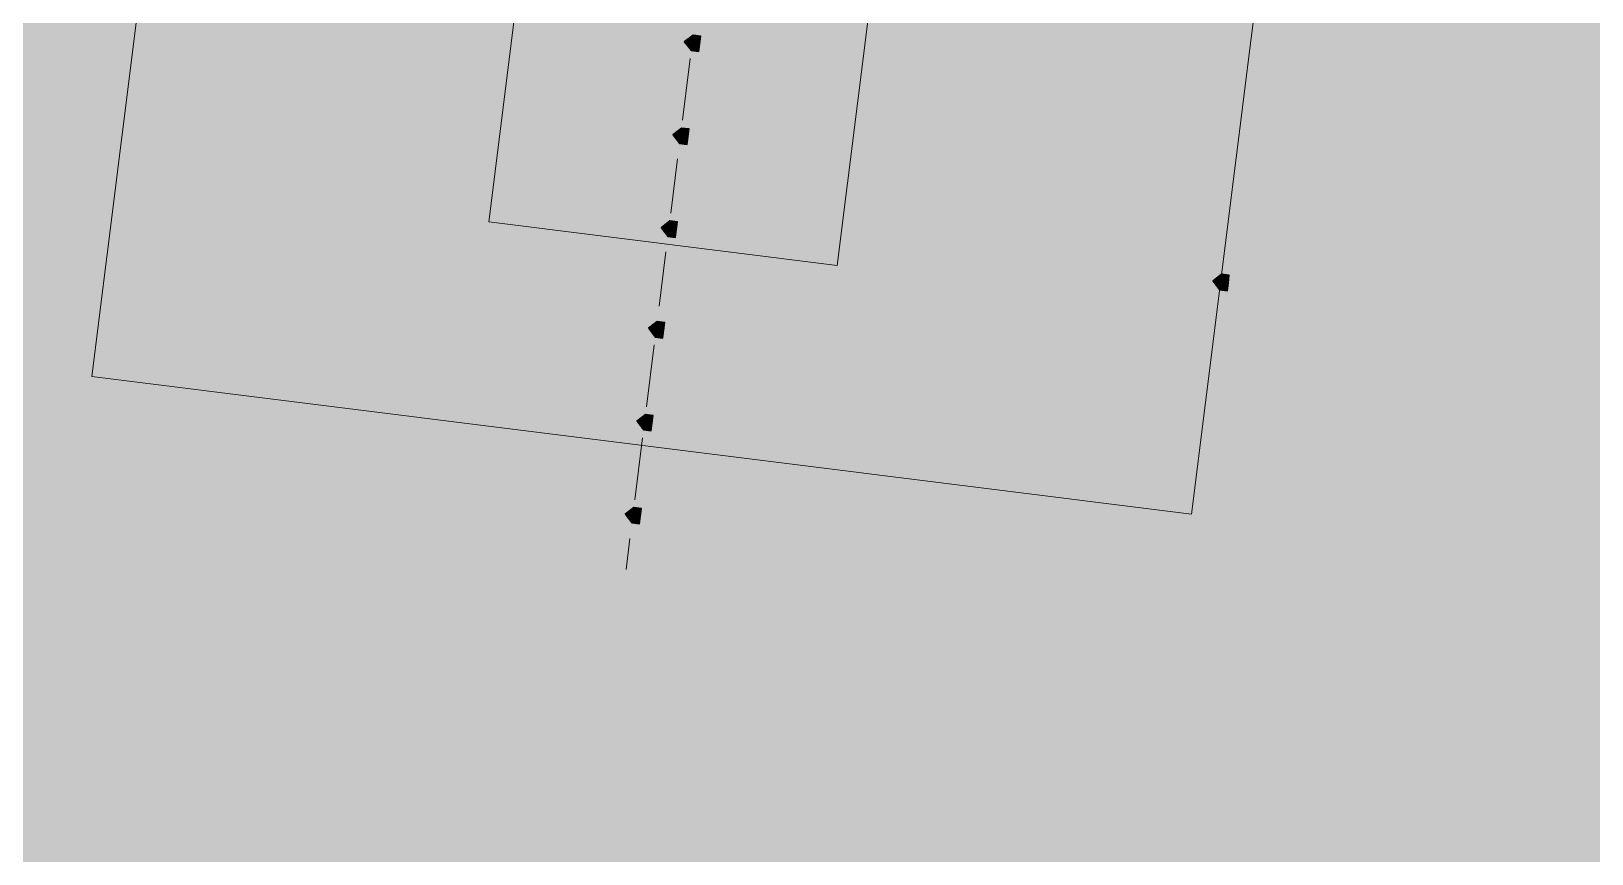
# Model space of a CAD drawing. Header units: metres. Extents: x -4 to 509425, y 7549 to 4732445.
# Drawn here: x 475979.015 to 475980.708, y 4719780.792 to 4719781.684 of the extents above; entities that cross this region are included whole.
import ezdxf

# ---------------------------------------------------------------- set-up
doc = ezdxf.new("R2010")
doc.units = ezdxf.units.M
doc.header["$LTSCALE"] = 0.01
doc.header["$MEASUREMENT"] = 0
doc.layers.get('0').update_dxf_attribs({"lineweight": 0})
doc.layers.add('_SUBESTACIÓN', color=1, linetype='Continuous')
doc.layers.add('SUBESTACION LA VID', color=253, linetype='Continuous')

# ---------------------------------------------------------------- blocks, each defined once
blk = doc.blocks.new('A$Cfff6051d')
at = {"layer": 'SUBESTACION LA VID', "transparency": 33554687}
h = blk.add_hatch(color=256, dxfattribs=at)
h.dxf.hatch_style = 2
h.paths.add_polyline_path([(475979.7406, 4719781.6703), (475979.7417, 4719781.6787), (475979.7333, 4719781.6797), (475979.7238, 4719781.6724), (475979.7312, 4719781.6629), (475979.7396, 4719781.6619)])
h = blk.add_hatch(color=256, dxfattribs=at)
h.dxf.hatch_style = 2
h.paths.add_polyline_path([(475979.7406, 4719781.6703), (475979.7417, 4719781.6787), (475979.7333, 4719781.6797), (475979.7238, 4719781.6724), (475979.7312, 4719781.6629), (475979.7396, 4719781.6619)])
h = blk.add_hatch(color=256, dxfattribs=at)
h.dxf.hatch_style = 2
h.paths.add_polyline_path([(475979.7406, 4719781.6703), (475979.7417, 4719781.6787), (475979.7333, 4719781.6797), (475979.7238, 4719781.6724), (475979.7312, 4719781.6629), (475979.7396, 4719781.6619)])
h = blk.add_hatch(color=256, dxfattribs=at)
h.dxf.hatch_style = 2
h.paths.add_polyline_path([(475979.728, 4719781.5695), (475979.729, 4719781.5779), (475979.7206, 4719781.5789), (475979.7112, 4719781.5716), (475979.7185, 4719781.5621), (475979.7269, 4719781.5611)])
h = blk.add_hatch(color=256, dxfattribs=at)
h.dxf.hatch_style = 2
h.paths.add_polyline_path([(475979.728, 4719781.5695), (475979.729, 4719781.5779), (475979.7206, 4719781.5789), (475979.7112, 4719781.5716), (475979.7185, 4719781.5621), (475979.7269, 4719781.5611)])
h = blk.add_hatch(color=256, dxfattribs=at)
h.dxf.hatch_style = 2
h.paths.add_polyline_path([(475979.728, 4719781.5695), (475979.729, 4719781.5779), (475979.7206, 4719781.5789), (475979.7112, 4719781.5716), (475979.7185, 4719781.5621), (475979.7269, 4719781.5611)])
h = blk.add_hatch(color=256, dxfattribs=at)
h.dxf.hatch_style = 2
h.paths.add_polyline_path([(475979.7153, 4719781.4687), (475979.7164, 4719781.4771), (475979.708, 4719781.4781), (475979.6985, 4719781.4708), (475979.7059, 4719781.4613), (475979.7143, 4719781.4603)])
h = blk.add_hatch(color=256, dxfattribs=at)
h.dxf.hatch_style = 2
h.paths.add_polyline_path([(475979.7153, 4719781.4687), (475979.7164, 4719781.4771), (475979.708, 4719781.4781), (475979.6985, 4719781.4708), (475979.7059, 4719781.4613), (475979.7143, 4719781.4603)])
h = blk.add_hatch(color=256, dxfattribs=at)
h.dxf.hatch_style = 2
h.paths.add_polyline_path([(475979.7153, 4719781.4687), (475979.7164, 4719781.4771), (475979.708, 4719781.4781), (475979.6985, 4719781.4708), (475979.7059, 4719781.4613), (475979.7143, 4719781.4603)])
h = blk.add_hatch(color=256, dxfattribs=at)
h.dxf.hatch_style = 2
h.paths.add_polyline_path([(475980.3139, 4719781.4107), (475980.3149, 4719781.4191), (475980.3065, 4719781.4202), (475980.2971, 4719781.4128), (475980.3044, 4719781.4034), (475980.3128, 4719781.4023)])
h = blk.add_hatch(color=256, dxfattribs=at)
h.dxf.hatch_style = 2
h.paths.add_polyline_path([(475979.7016, 4719781.3595), (475979.7027, 4719781.3679), (475979.6943, 4719781.3689), (475979.6848, 4719781.3616), (475979.6922, 4719781.3521), (475979.7006, 4719781.3511)])
h = blk.add_hatch(color=256, dxfattribs=at)
h.dxf.hatch_style = 2
h.paths.add_polyline_path([(475979.7016, 4719781.3595), (475979.7027, 4719781.3679), (475979.6943, 4719781.3689), (475979.6848, 4719781.3616), (475979.6922, 4719781.3521), (475979.7006, 4719781.3511)])
h = blk.add_hatch(color=256, dxfattribs=at)
h.dxf.hatch_style = 2
h.paths.add_polyline_path([(475979.7016, 4719781.3595), (475979.7027, 4719781.3679), (475979.6943, 4719781.3689), (475979.6848, 4719781.3616), (475979.6922, 4719781.3521), (475979.7006, 4719781.3511)])
h = blk.add_hatch(color=256, dxfattribs=at)
h.dxf.hatch_style = 2
h.paths.add_polyline_path([(475979.689, 4719781.2587), (475979.6901, 4719781.2671), (475979.6817, 4719781.2681), (475979.6722, 4719781.2608), (475979.6795, 4719781.2513), (475979.6879, 4719781.2503)])
h = blk.add_hatch(color=256, dxfattribs=at)
h.dxf.hatch_style = 2
h.paths.add_polyline_path([(475979.689, 4719781.2587), (475979.6901, 4719781.2671), (475979.6817, 4719781.2681), (475979.6722, 4719781.2608), (475979.6795, 4719781.2513), (475979.6879, 4719781.2503)])
h = blk.add_hatch(color=256, dxfattribs=at)
h.dxf.hatch_style = 2
h.paths.add_polyline_path([(475979.689, 4719781.2587), (475979.6901, 4719781.2671), (475979.6817, 4719781.2681), (475979.6722, 4719781.2608), (475979.6795, 4719781.2513), (475979.6879, 4719781.2503)])
h = blk.add_hatch(color=256, dxfattribs=at)
h.dxf.hatch_style = 2
h.paths.add_polyline_path([(475979.6764, 4719781.1579), (475979.6774, 4719781.1663), (475979.669, 4719781.1673), (475979.6596, 4719781.16), (475979.6669, 4719781.1505), (475979.6753, 4719781.1495)])
h = blk.add_hatch(color=256, dxfattribs=at)
h.dxf.hatch_style = 2
h.paths.add_polyline_path([(475979.6764, 4719781.1579), (475979.6774, 4719781.1663), (475979.669, 4719781.1673), (475979.6596, 4719781.16), (475979.6669, 4719781.1505), (475979.6753, 4719781.1495)])
h = blk.add_hatch(color=256, dxfattribs=at)
h.dxf.hatch_style = 2
h.paths.add_polyline_path([(475979.6764, 4719781.1579), (475979.6774, 4719781.1663), (475979.669, 4719781.1673), (475979.6596, 4719781.16), (475979.6669, 4719781.1505), (475979.6753, 4719781.1495)])
at = {"layer": 'SUBESTACION LA VID', "lineweight": 15}
for p, q in [((475979.7301, 4719781.6545), (475979.7217, 4719781.5873)), ((475979.7301, 4719781.6545), (475979.7217, 4719781.5873)), ((475979.7301, 4719781.6545), (475979.7217, 4719781.5873)), ((475979.7164, 4719781.5453), (475979.709, 4719781.4865)), ((475979.7164, 4719781.5453), (475979.709, 4719781.4865)), ((475979.7164, 4719781.5453), (475979.709, 4719781.4865)), ((475979.7038, 4719781.4445), (475979.6964, 4719781.3857)), ((475979.7038, 4719781.4445), (475979.6964, 4719781.3857)), ((475979.7038, 4719781.4445), (475979.6964, 4719781.3857)), ((475979.6911, 4719781.3437), (475979.6827, 4719781.2765)), ((475979.6911, 4719781.3437), (475979.6827, 4719781.2765)), ((475979.6911, 4719781.3437), (475979.6827, 4719781.2765)), ((475979.6785, 4719781.2429), (475979.6701, 4719781.1757)), ((475979.6785, 4719781.2429), (475979.6701, 4719781.1757)), ((475979.6785, 4719781.2429), (475979.6701, 4719781.1757)), ((475979.6648, 4719781.1337), (475979.6606, 4719781.1001)), ((475979.6648, 4719781.1337), (475979.6606, 4719781.1001)), ((475979.6648, 4719781.1337), (475979.6606, 4719781.1001))]:
    blk.add_line(p, q, dxfattribs=at)
for points in [[(475979.9152, 4719782.5187), (475980.0244, 4719782.505), (475979.8896, 4719781.4298), (475979.5116, 4719781.4772), (475979.6464, 4719782.5524), (475979.7556, 4719782.5387)], [(475979.9433, 4719781.8582), (475980.355, 4719781.8066), (475980.2739, 4719781.1598), (475979.081, 4719781.3093), (475979.1621, 4719781.9561), (475979.5653, 4719781.9056)]]:
    blk.add_lwpolyline(points, dxfattribs=at)
at = {"layer": 'SUBESTACION LA VID'}
for points in [[(475979.7406, 4719781.6703), (475979.7417, 4719781.6787), (475979.7333, 4719781.6797), (475979.7238, 4719781.6724), (475979.7312, 4719781.6629), (475979.7396, 4719781.6619)], [(475979.7406, 4719781.6703), (475979.7417, 4719781.6787), (475979.7333, 4719781.6797), (475979.7238, 4719781.6724), (475979.7312, 4719781.6629), (475979.7396, 4719781.6619)], [(475979.7406, 4719781.6703), (475979.7417, 4719781.6787), (475979.7333, 4719781.6797), (475979.7238, 4719781.6724), (475979.7312, 4719781.6629), (475979.7396, 4719781.6619)], [(475979.728, 4719781.5695), (475979.729, 4719781.5779), (475979.7206, 4719781.5789), (475979.7112, 4719781.5716), (475979.7185, 4719781.5621), (475979.7269, 4719781.5611)], [(475979.728, 4719781.5695), (475979.729, 4719781.5779), (475979.7206, 4719781.5789), (475979.7112, 4719781.5716), (475979.7185, 4719781.5621), (475979.7269, 4719781.5611)], [(475979.728, 4719781.5695), (475979.729, 4719781.5779), (475979.7206, 4719781.5789), (475979.7112, 4719781.5716), (475979.7185, 4719781.5621), (475979.7269, 4719781.5611)], [(475979.7153, 4719781.4687), (475979.7164, 4719781.4771), (475979.708, 4719781.4781), (475979.6985, 4719781.4708), (475979.7059, 4719781.4613), (475979.7143, 4719781.4603)], [(475979.7153, 4719781.4687), (475979.7164, 4719781.4771), (475979.708, 4719781.4781), (475979.6985, 4719781.4708), (475979.7059, 4719781.4613), (475979.7143, 4719781.4603)], [(475979.7153, 4719781.4687), (475979.7164, 4719781.4771), (475979.708, 4719781.4781), (475979.6985, 4719781.4708), (475979.7059, 4719781.4613), (475979.7143, 4719781.4603)], [(475980.3139, 4719781.4107), (475980.3149, 4719781.4191), (475980.3065, 4719781.4202), (475980.2971, 4719781.4128), (475980.3044, 4719781.4034), (475980.3128, 4719781.4023)], [(475979.7016, 4719781.3595), (475979.7027, 4719781.3679), (475979.6943, 4719781.3689), (475979.6848, 4719781.3616), (475979.6922, 4719781.3521), (475979.7006, 4719781.3511)], [(475979.7016, 4719781.3595), (475979.7027, 4719781.3679), (475979.6943, 4719781.3689), (475979.6848, 4719781.3616), (475979.6922, 4719781.3521), (475979.7006, 4719781.3511)], [(475979.7016, 4719781.3595), (475979.7027, 4719781.3679), (475979.6943, 4719781.3689), (475979.6848, 4719781.3616), (475979.6922, 4719781.3521), (475979.7006, 4719781.3511)], [(475979.689, 4719781.2587), (475979.6901, 4719781.2671), (475979.6817, 4719781.2681), (475979.6722, 4719781.2608), (475979.6795, 4719781.2513), (475979.6879, 4719781.2503)], [(475979.689, 4719781.2587), (475979.6901, 4719781.2671), (475979.6817, 4719781.2681), (475979.6722, 4719781.2608), (475979.6795, 4719781.2513), (475979.6879, 4719781.2503)], [(475979.689, 4719781.2587), (475979.6901, 4719781.2671), (475979.6817, 4719781.2681), (475979.6722, 4719781.2608), (475979.6795, 4719781.2513), (475979.6879, 4719781.2503)], [(475979.6764, 4719781.1579), (475979.6774, 4719781.1663), (475979.669, 4719781.1673), (475979.6596, 4719781.16), (475979.6669, 4719781.1505), (475979.6753, 4719781.1495)], [(475979.6764, 4719781.1579), (475979.6774, 4719781.1663), (475979.669, 4719781.1673), (475979.6596, 4719781.16), (475979.6669, 4719781.1505), (475979.6753, 4719781.1495)], [(475979.6764, 4719781.1579), (475979.6774, 4719781.1663), (475979.669, 4719781.1673), (475979.6596, 4719781.16), (475979.6669, 4719781.1505), (475979.6753, 4719781.1495)]]:
    blk.add_lwpolyline(points, close=True, dxfattribs=at)
at = {"layer": 'SUBESTACION LA VID', "lineweight": 0}
for points in [[(475979.7406, 4719781.6703), (475979.7417, 4719781.6787), (475979.7333, 4719781.6797), (475979.7238, 4719781.6724), (475979.7312, 4719781.6629), (475979.7396, 4719781.6619)], [(475979.7406, 4719781.6703), (475979.7417, 4719781.6787), (475979.7333, 4719781.6797), (475979.7238, 4719781.6724), (475979.7312, 4719781.6629), (475979.7396, 4719781.6619)], [(475979.7406, 4719781.6703), (475979.7417, 4719781.6787), (475979.7333, 4719781.6797), (475979.7238, 4719781.6724), (475979.7312, 4719781.6629), (475979.7396, 4719781.6619)], [(475979.728, 4719781.5695), (475979.729, 4719781.5779), (475979.7206, 4719781.5789), (475979.7112, 4719781.5716), (475979.7185, 4719781.5621), (475979.7269, 4719781.5611)], [(475979.728, 4719781.5695), (475979.729, 4719781.5779), (475979.7206, 4719781.5789), (475979.7112, 4719781.5716), (475979.7185, 4719781.5621), (475979.7269, 4719781.5611)], [(475979.728, 4719781.5695), (475979.729, 4719781.5779), (475979.7206, 4719781.5789), (475979.7112, 4719781.5716), (475979.7185, 4719781.5621), (475979.7269, 4719781.5611)], [(475979.7153, 4719781.4687), (475979.7164, 4719781.4771), (475979.708, 4719781.4781), (475979.6985, 4719781.4708), (475979.7059, 4719781.4613), (475979.7143, 4719781.4603)], [(475979.7153, 4719781.4687), (475979.7164, 4719781.4771), (475979.708, 4719781.4781), (475979.6985, 4719781.4708), (475979.7059, 4719781.4613), (475979.7143, 4719781.4603)], [(475979.7153, 4719781.4687), (475979.7164, 4719781.4771), (475979.708, 4719781.4781), (475979.6985, 4719781.4708), (475979.7059, 4719781.4613), (475979.7143, 4719781.4603)], [(475980.3139, 4719781.4107), (475980.3149, 4719781.4191), (475980.3065, 4719781.4202), (475980.2971, 4719781.4128), (475980.3044, 4719781.4034), (475980.3128, 4719781.4023)], [(475979.7016, 4719781.3595), (475979.7027, 4719781.3679), (475979.6943, 4719781.3689), (475979.6848, 4719781.3616), (475979.6922, 4719781.3521), (475979.7006, 4719781.3511)], [(475979.7016, 4719781.3595), (475979.7027, 4719781.3679), (475979.6943, 4719781.3689), (475979.6848, 4719781.3616), (475979.6922, 4719781.3521), (475979.7006, 4719781.3511)], [(475979.7016, 4719781.3595), (475979.7027, 4719781.3679), (475979.6943, 4719781.3689), (475979.6848, 4719781.3616), (475979.6922, 4719781.3521), (475979.7006, 4719781.3511)], [(475979.689, 4719781.2587), (475979.6901, 4719781.2671), (475979.6817, 4719781.2681), (475979.6722, 4719781.2608), (475979.6795, 4719781.2513), (475979.6879, 4719781.2503)], [(475979.689, 4719781.2587), (475979.6901, 4719781.2671), (475979.6817, 4719781.2681), (475979.6722, 4719781.2608), (475979.6795, 4719781.2513), (475979.6879, 4719781.2503)], [(475979.689, 4719781.2587), (475979.6901, 4719781.2671), (475979.6817, 4719781.2681), (475979.6722, 4719781.2608), (475979.6795, 4719781.2513), (475979.6879, 4719781.2503)], [(475979.6764, 4719781.1579), (475979.6774, 4719781.1663), (475979.669, 4719781.1673), (475979.6596, 4719781.16), (475979.6669, 4719781.1505), (475979.6753, 4719781.1495)], [(475979.6764, 4719781.1579), (475979.6774, 4719781.1663), (475979.669, 4719781.1673), (475979.6596, 4719781.16), (475979.6669, 4719781.1505), (475979.6753, 4719781.1495)], [(475979.6764, 4719781.1579), (475979.6774, 4719781.1663), (475979.669, 4719781.1673), (475979.6596, 4719781.16), (475979.6669, 4719781.1505), (475979.6753, 4719781.1495)]]:
    blk.add_lwpolyline(points, close=True, dxfattribs=at)

msp = doc.modelspace()

# ---------------------------------------------------------------- hatches: boundary and pattern name
at = {"layer": '_SUBESTACIÓN', "transparency": 33554559}
h = msp.add_hatch(color=1, dxfattribs=at)
h.dxf.hatch_style = 1
h.paths.add_polyline_path([(475968.6399, 4719805.825), (476089.9386, 4719790.615), (476078.1686, 4719696.74), (475956.8686, 4719711.9502)])

# ---------------------------------------------------------------- block references
at = {"linetype": 'Continuous'}
msp.add_blockref('A$Cfff6051d', (0, 0), dxfattribs=at)

doc.saveas('drawing.dxf')
